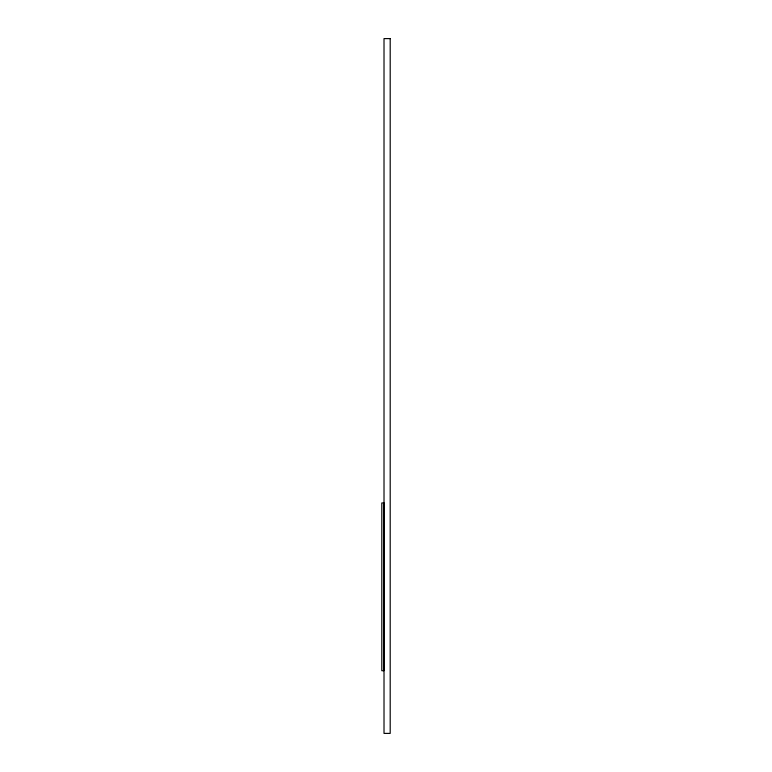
<?xml version="1.0" encoding="UTF-8"?>
<svg xmlns="http://www.w3.org/2000/svg" width="772" height="772" viewBox="0 0 772 772"><rect width="100%" height="100%" fill="white"/><g stroke="black" fill="none" stroke-linecap="round" stroke-linejoin="round"><path stroke-width="1.16" d="M390.198 38.6L384.012 38.6L384.012 733.4L390.198 733.4L390.198 38.6M383.858 502.948L381.802 502.948L381.802 670.714L383.858 670.714L383.858 502.948"/></g></svg>
